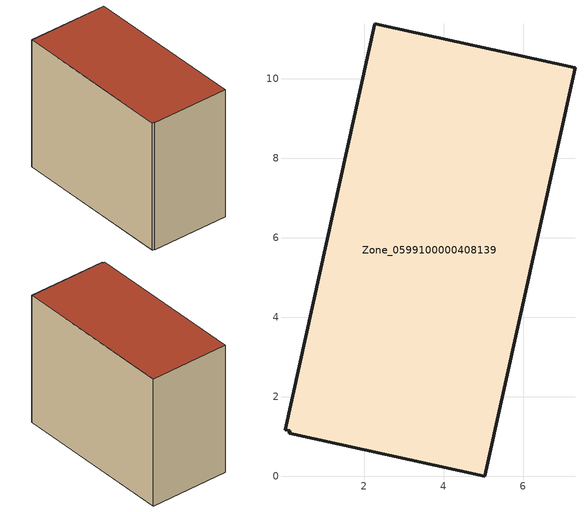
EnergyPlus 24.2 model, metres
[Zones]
Zone_0599100000408139
 floor ground (C_G): 0.13,1.15 0.01,1.18 2.27,11.39 7.31,10.28 5.04,0 0.12,1.08 z0
 wall outside (C_F): 5.04,0 7.31,10.28 2.27,11.39 0.01,1.18 0.13,1.15 0.12,1.08 5.04,0 z0:8.54
 roof outside (C_R): 0.13,1.15 0.12,1.08 5.04,0 7.31,10.28 2.27,11.39 0.01,1.18 z8.54
[BUILDING]
Pand.0599100000408139: North Axis=0; Terrain=City; Loads Convergence Tolerance Value=0.04; Temperature Convergence Tolerance Value=0.4; Solar Distribution=FullExterior; Maximum Number of Warmup Days=25; Minimum Number of Warmup Days=1
[Site:Location]
Rotterdam.The.Hague.AP_ZH_NLD Design_Conditions: Latitude=51.96; Longitude=4.45; Time Zone=1; Elevation=-4.5
[SITE:GROUNDTEMPERATURE:BUILDINGSURFACE]
18, 18, 18, 18, 18, 18, 18, 18, 18, 18, 18, 18
[MATERIAL] Thermal Absorptance=0.9; Solar Absorptance=0.7; Visible Absorptance=0.7
Name | Roughness | Thickness | Conductivity | Density | Specific Heat
G.TC.1992-2005 | MediumSmooth | 0.15 | 0.06 | 540 | 1210
F.TC.1992-2005 | Rough | 0.3 | 0.12 | 1920 | 840
R.TC.1992-2005 | MediumRough | 0.2 | 0.08 | 1500 | 1000
[CONSTRUCTION]
C_G: G.TC.1992-2005
C_F: F.TC.1992-2005
C_R: R.TC.1992-2005
[ZONE]
Zone_0599100000408139: Type=1; Multiplier=1; Ceiling Height=Autocalculate; Volume=Autocalculate; Floor Area=autocalculate; Part of Total Floor Area=Yes
[ZONEINFILTRATION:DESIGNFLOWRATE]
Infil_Zone_0599100000408139: Zone or ZoneList or Space or SpaceList=Zone_0599100000408139; Schedule=AlwaysOn; Design Flow Rate Calculation Method=Flow/Area; Flow Rate per Floor Area=0.0015; Constant Term Coefficient=1; Temperature Term Coefficient=0; Velocity Term Coefficient=0; Velocity Squared Term Coefficient=0
[HVACTEMPLATE:ZONE:IDEALLOADSAIRSYSTEM]
Zone_0599100000408139: Maximum Heating Supply Air Temperature=50; Minimum Cooling Supply Air Temperature=13; Maximum Heating Supply Air Humidity Ratio=0.0156; Minimum Cooling Supply Air Humidity Ratio=0.0077; Heating Limit=NoLimit; Cooling Limit=NoLimit; Dehumidification Control Type=ConstantSensibleHeatRatio; Cooling Sensible Heat Ratio=0.7; Dehumidification Setpoint=60; Humidification Control Type=None; Humidification Setpoint=30; Outdoor Air Method=None; Outdoor Air Flow Rate per Person=0.00944; Outdoor Air Flow Rate per Zone Floor Area=0; Outdoor Air Flow Rate per Zone=0; Demand Controlled Ventilation Type=None; Outdoor Air Economizer Type=NoEconomizer; Heat Recovery Type=None; Sensible Heat Recovery Effectiveness=0.7; Latent Heat Recovery Effectiveness=0.65
[ZONECONTROL:THERMOSTAT]
ThermostatControl_Zone_0599100000408139: Zone or ZoneList=Zone_0599100000408139; Control Type Schedule=DualSetpointControlType; Control 1=Thermostat_Zone_0599100000408139; Temperature Difference Between Cutout And Setpoint=0
[THERMOSTATSETPOINT:DUALSETPOINT]
Thermostat_Zone_0599100000408139: Heating Setpoint Temperature Schedule=HeatingSetpoint_Zone_0599100000408139; Cooling Setpoint Temperature Schedule=CoolingSetpoint_Zone_0599100000408139
[SCHEDULE:COMPACT]
HeatingSetpoint_Zone_0599100000408139: Through: 12/31, For: AllDays, Until: 24:00, 21
CoolingSetpoint_Zone_0599100000408139: Through: 12/31, For: AllDays, Until: 24:00, 24
DualSetpointControlType: Through: 12/31, For: AllDays, Until: 24:00, 4
AlwaysOn: Through: 12/31, For: AllDays, Until: 24:00, 1
